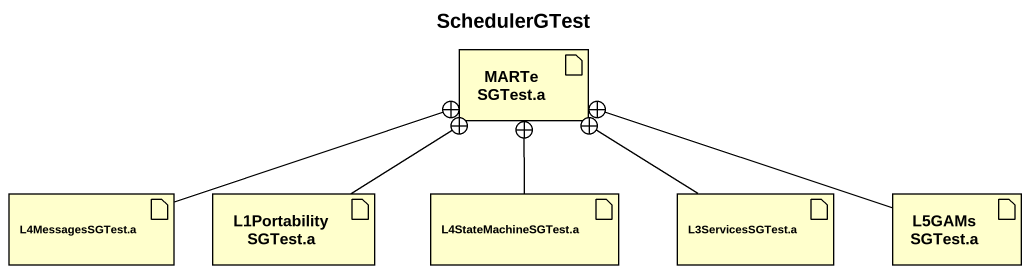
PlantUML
@startuml
title SchedulerGTest
artifact "MARTeSGTest.a" as MARTeSGTest_a
artifact "L4MessagesSGTest.a" as L4MessagesSGTest_a
artifact "L1PortabilitySGTest.a" as L1PortabilitySGTest_a
artifact "L4StateMachineSGTest.a" as L4StateMachineSGTest_a
artifact "L3ServicesSGTest.a" as L3ServicesSGTest_a
artifact "L5GAMsSGTest.a" as L5GAMsSGTest_a
L4MessagesSGTest_a -right-+ MARTeSGTest_a
L1PortabilitySGTest_a -up-+ MARTeSGTest_a
L4StateMachineSGTest_a -up-+ MARTeSGTest_a
L3ServicesSGTest_a -up-+ MARTeSGTest_a
L5GAMsSGTest_a -left-+ MARTeSGTest_a
@enduml
